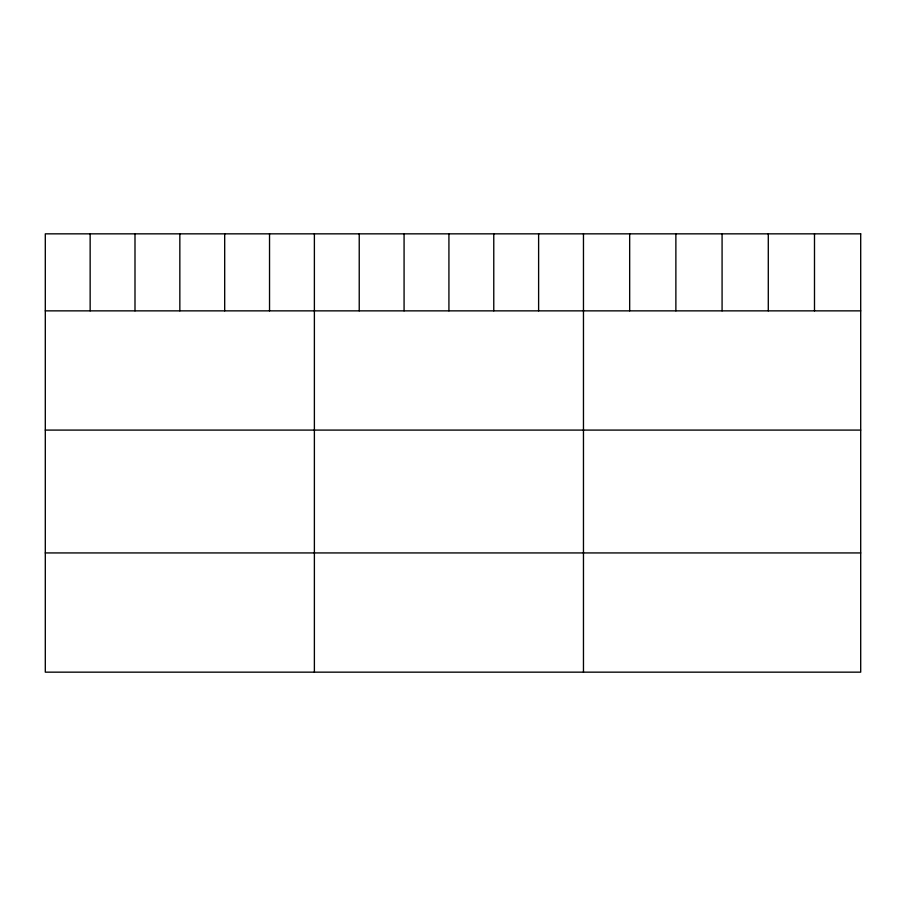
<?xml version="1.0" encoding="UTF-8"?>
<svg xmlns="http://www.w3.org/2000/svg" width="906" height="906" viewBox="0 0 906 906"><rect width="100%" height="100%" fill="white"/><g stroke="black" fill="none" stroke-linecap="round" stroke-linejoin="round"><path stroke-width="1.36" d="M45.3 310.86L860.7 310.86M45.3 430.09L860.7 430.09M45.3 552.932L860.7 552.932M814.494 233.839L814.494 310.86M768.288 233.839L768.288 310.86M722.082 233.839L722.082 310.86M675.876 233.839L675.876 310.86M629.67 233.839L629.67 310.86M583.464 233.839L583.464 672.161M538.617 233.839L538.617 310.86M493.77 233.839L493.77 310.86M448.923 233.839L448.923 310.86M404.076 233.839L404.076 310.86M359.229 233.839L359.229 310.86M314.382 233.839L314.382 672.161M269.535 233.839L269.535 310.86M224.688 233.839L224.688 310.86M179.841 233.839L179.841 310.86M134.994 233.839L134.994 310.86M90.147 233.839L90.147 310.86M860.7 233.839L45.3 233.839L45.3 672.161L860.7 672.161L860.7 233.839"/></g></svg>
